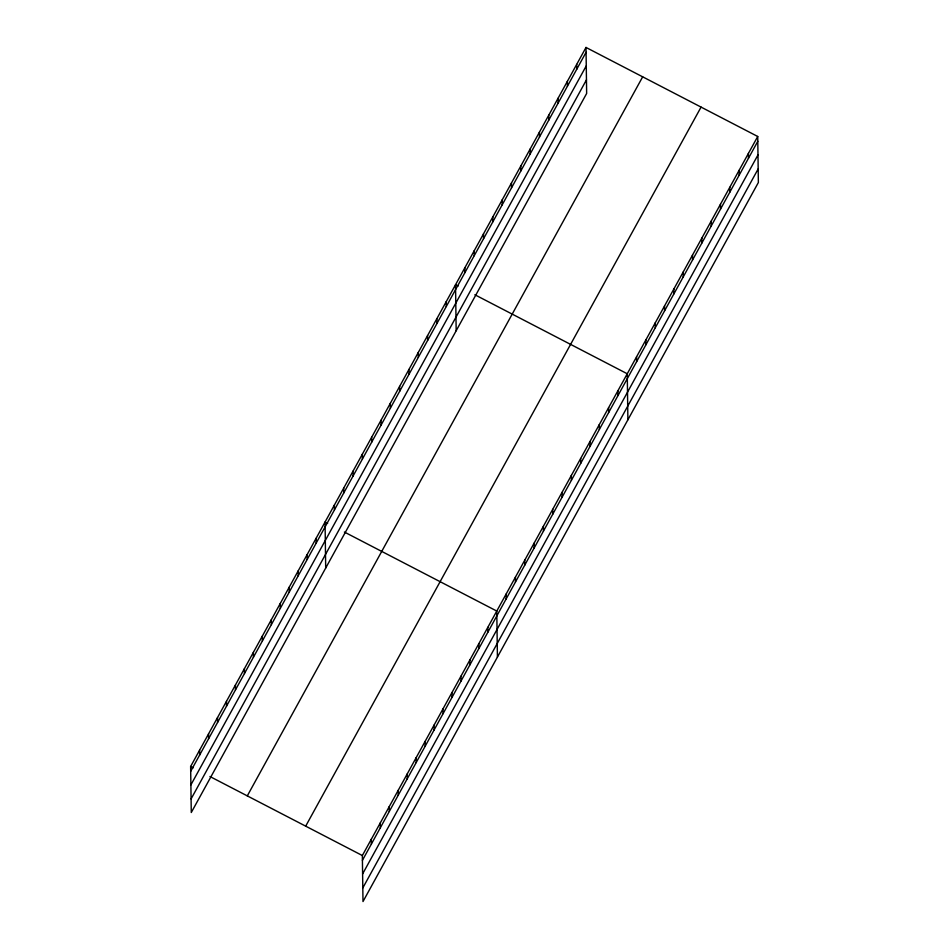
<?xml version="1.0" encoding="UTF-8"?>
<svg xmlns="http://www.w3.org/2000/svg" width="949" height="949" viewBox="0 0 949 949"><rect width="100%" height="100%" fill="white"/><g stroke="black" fill="none" stroke-linecap="round" stroke-linejoin="round"><path stroke-width="1.42" d="M586.008 47.45L586.648 93.465L191.271 812.522L190.63 766.495L586.008 47.45L757.729 136.478L758.37 182.505L362.993 901.55L362.352 855.535L757.729 136.478M190.69 771.323L586.079 52.278M190.879 784.918L586.268 65.872M191.081 798.928L586.458 79.87M247.298 795.879L642.675 76.833M305.685 826.152L701.062 107.107M362.411 860.352L757.8 141.306M362.601 873.946L757.99 154.901M362.803 887.956L758.18 168.91M458.106 286.076L455.532 284.736L456.172 330.75M474.856 294.748L627.253 373.764L627.894 419.79M327.63 523.362L325.056 522.021L325.697 568.036M344.38 532.045L496.778 611.061L497.418 657.076M190.63 766.495L193.205 767.836M209.943 776.519L362.352 855.535M748.405 153.43L748.476 158.258M739.093 170.381L739.152 175.209M729.769 187.333L729.84 192.149M720.457 204.284L720.516 209.1M711.133 221.224L711.204 226.052M701.809 238.175L701.88 243.003M692.497 255.127L692.556 259.955M683.173 272.078L683.244 276.894M673.849 289.03L673.92 293.846M664.537 305.969L664.597 310.798M655.213 322.921L655.284 327.749M645.889 339.872L645.961 344.689M636.577 356.824L636.637 361.64M617.929 390.715L618.001 395.543M608.617 407.667L608.677 412.495M599.293 424.618L599.365 429.434M589.97 441.57L590.041 446.386M576.695 64.402L576.755 69.218M580.658 458.509L580.717 463.337M567.372 81.353L567.443 86.169M571.334 475.461L571.405 480.289M558.048 98.293L558.119 103.121M562.01 492.412L562.081 497.24M548.736 115.244L548.795 120.072M552.698 509.364L552.769 514.18M539.412 132.196L539.483 137.024M543.374 526.315L543.445 531.132M530.088 149.147L530.159 153.963M534.062 543.255L534.121 548.083M520.776 166.099L520.835 170.915M524.738 560.207L524.809 565.035M511.452 183.038L511.523 187.866M515.414 577.158L515.485 581.986M502.128 199.99L502.199 204.818M506.102 594.11L506.161 598.926M492.816 216.941L492.875 221.769M483.492 233.893L483.563 238.709M487.81 627.36L487.881 632.176M474.168 250.844L474.239 255.661M478.854 643.647L478.925 648.475M464.856 267.784L464.927 272.612M469.885 659.946L469.957 664.774M460.929 676.246L461 681.074M451.961 692.545L452.032 697.373M446.22 301.687L446.279 306.503M443.005 708.844L443.076 713.672M436.896 318.639L436.967 323.455M434.037 725.143L434.108 729.971M427.572 335.578L427.643 340.406M425.081 741.442L425.152 746.27M418.26 352.53L418.319 357.358M416.125 757.741L416.184 762.569M408.936 369.481L409.007 374.309M407.157 774.04L407.228 778.868M399.612 386.433L399.683 391.249M398.2 790.339L398.26 795.167M390.3 403.384L390.359 408.2M389.232 806.638L389.304 811.466M380.976 420.324L381.047 425.152M380.276 822.937L380.335 827.765M371.652 437.275L371.723 442.104M371.308 839.236L371.379 844.052M362.34 454.227L362.399 459.055M353.016 471.178L353.087 475.995M343.692 488.13L343.763 492.946M334.38 505.07L334.439 509.898M316.1 538.32L316.159 543.148M307.132 554.619L307.203 559.447M298.176 570.918L298.235 575.746M289.208 587.217L289.279 592.046M280.252 603.517L280.311 608.345M271.284 619.816L271.355 624.632M262.327 636.115L262.387 640.931M253.359 652.414L253.43 657.23M244.403 668.713L244.462 673.529M235.435 685.012L235.506 689.828M226.479 701.311L226.538 706.127M217.511 717.61L217.582 722.426M208.555 733.909L208.614 738.725M199.587 750.208L199.658 755.024"/></g></svg>
